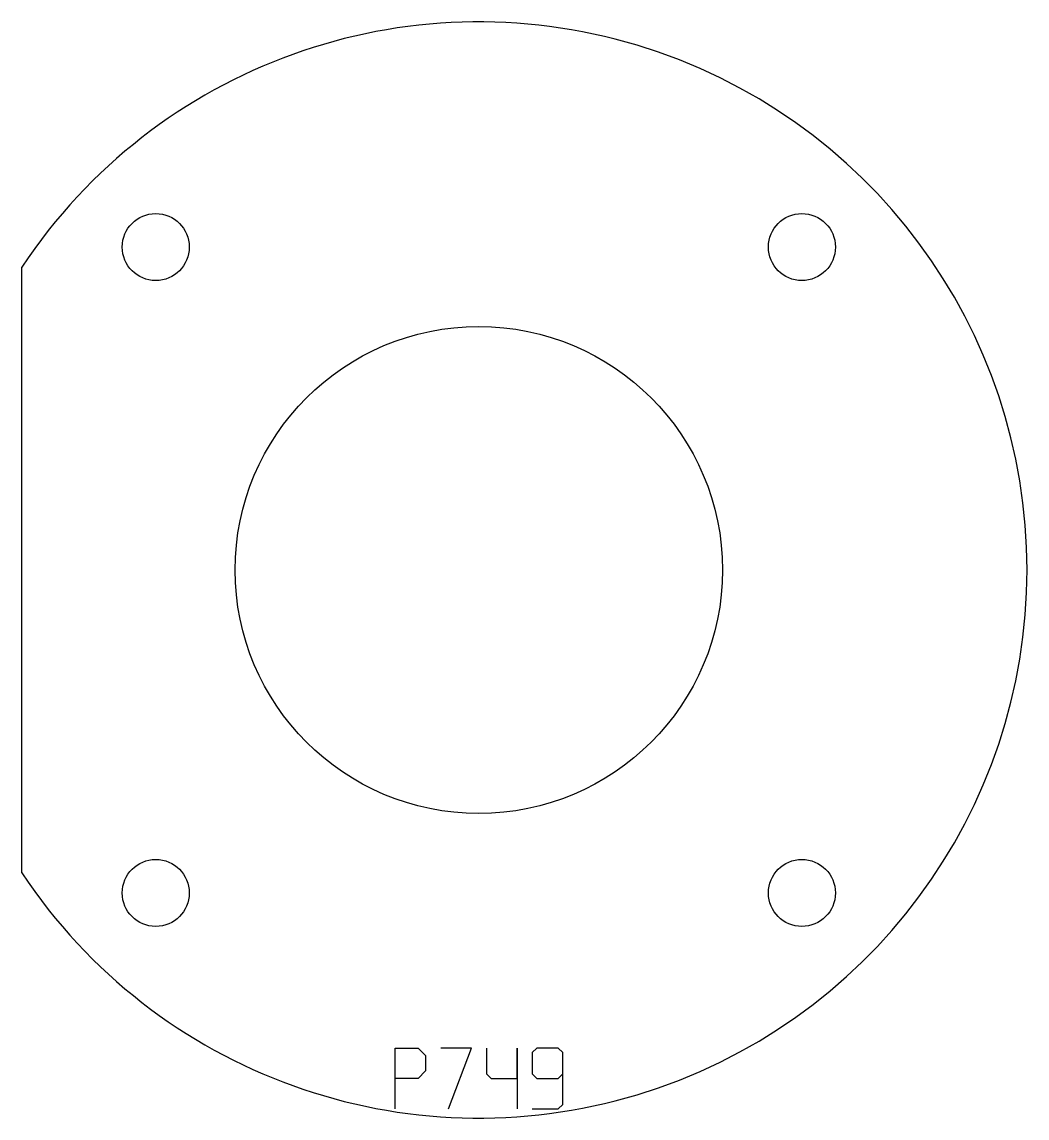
# Model space of a CAD drawing. Header units: millimetres. Extents: x -150 to 180, y -180 to 180.
import ezdxf

# ---------------------------------------------------------------- set-up
doc = ezdxf.new("R2010")
doc.units = ezdxf.units.MM

msp = doc.modelspace()

# ---------------------------------------------------------------- linework, layer by layer
at = {"color": 7, "linetype": 'Continuous', "lineweight": 25}
msp.add_line((-150, -99.5), (-150, 99.5), dxfattribs=at)
for centre, radius in [((-106.07, 106.07), 11), ((106.07, 106.07), 11), ((0, 0), 80), ((-106.07, -106.07), 11), ((106.07, -106.07), 11)]:
    msp.add_circle(centre, radius, dxfattribs=at)
msp.add_arc((0, 0), 180, 213.5573, 146.4427, dxfattribs=at)
at = {"layer": 'ENGRAVE'}
for p, q in [((-27.45, -177), (-27.45, -157)), ((-27.45, -157), (-19.95, -157)), ((-19.95, -157), (-17.45, -159.5)), ((-2.45, -157), (-12.45, -157)), ((-9.95, -177), (-2.45, -157)), ((2.55, -157), (2.55, -165.5)), ((12.55, -167), (12.55, -157)), ((12.55, -157), (12.55, -177)), ((19.05, -157), (17.55, -158.5)), ((26.05, -157), (19.05, -157)), ((27.55, -158.5), (26.05, -157)), ((-17.45, -159.5), (-17.45, -164.5)), ((17.55, -158.5), (17.55, -165.5)), ((27.55, -175.5), (27.55, -158.5)), ((-17.45, -164.5), (-19.95, -167)), ((2.55, -165.5), (4.05, -167)), ((17.55, -165.5), (19.05, -167)), ((26.05, -167), (27.55, -165.5)), ((-19.95, -167), (-27.45, -167)), ((4.05, -167), (12.55, -167)), ((19.05, -167), (26.05, -167)), ((26.05, -177), (27.55, -175.5)), ((17.55, -177), (26.05, -177))]:
    msp.add_line(p, q, dxfattribs=at)

doc.saveas('drawing.dxf')
